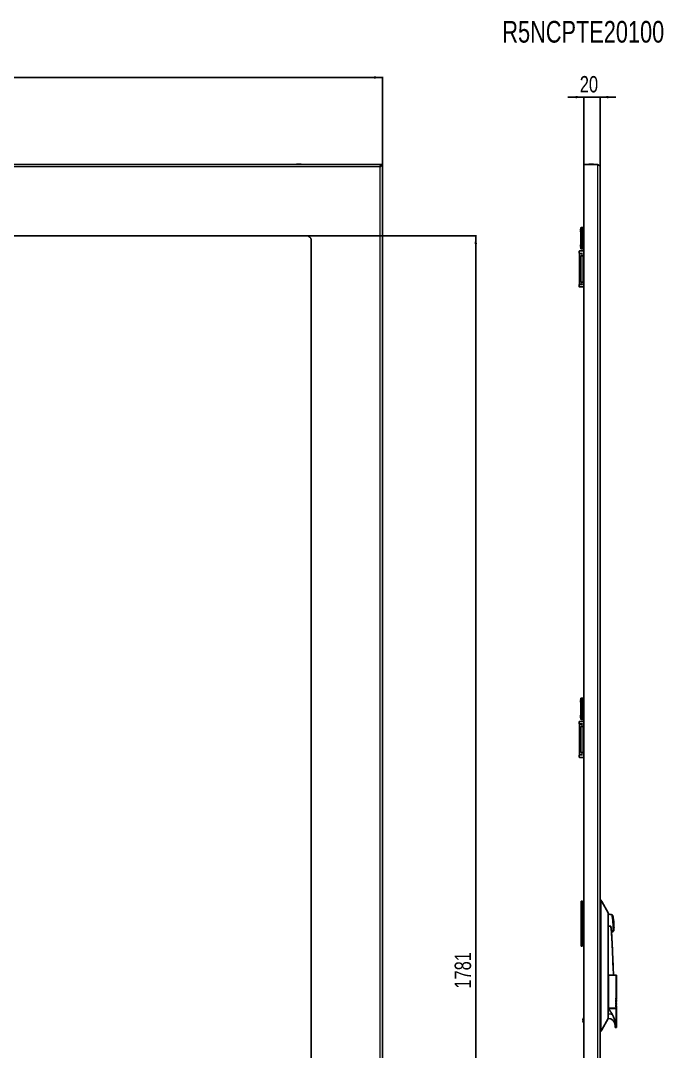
# Model space of a CAD drawing. Header units: millimetres. Extents: x -975 to 2049, y -1447 to 978.
# Drawn here: x -190 to 595, y -281 to 978 of the extents above; entities that cross this region are included whole.
import ezdxf

# ---------------------------------------------------------------- set-up
doc = ezdxf.new("R2010")
doc.units = ezdxf.units.MM
doc.layers.add('FORMAT', color=7, linetype='Continuous')
doc.styles.add('SLDTEXTSTYLE0', font='TXT', dxfattribs={"width": 0.75})
doc.dimstyles.new('SLDDIMSTYLE0', dxfattribs={"dimtxt": 20, "dimasz": 10, "dimexe": 0, "dimexo": 0.0625, "dimgap": 5, "dimtad": 2, "dimdec": 1, "dimrnd": 1e-09, "dimzin": 12, "dimdsep": 46, "dimtxsty": 'SLDTEXTSTYLE0', "dimsah": 1, "dimcen": 0.09, "dimadec": 0, "dimazin": 3, "dimtfac": 1, "dimtofl": 0, "dimtmove": 0, "dimatfit": 3, "dimfxl": 0, "dimfrac": 2, "dimtolj": 1, "dimtzin": 12, "dimarcsym": 0})
doc.dimstyles.new('SLDDIMSTYLE1', dxfattribs={"dimtxt": 20, "dimasz": 10, "dimexe": 0, "dimexo": 0.0625, "dimgap": 5, "dimtad": 2, "dimdec": 1, "dimrnd": 1e-09, "dimzin": 12, "dimdsep": 46, "dimtxsty": 'SLDTEXTSTYLE0', "dimsah": 1, "dimcen": 0.09, "dimadec": 0, "dimazin": 3, "dimtfac": 1, "dimtmove": 0, "dimatfit": 0, "dimfxl": 0, "dimfrac": 2, "dimtolj": 1, "dimtzin": 12, "dimarcsym": 0})

# ---------------------------------------------------------------- blocks, each defined once
blk = doc.blocks.new('_D')
at = {"layer": 'FORMAT'}
for p, q in [((-742.6, 802.3), (-742.6, 909.8)), ((-742.6, 908.8), (251.4, 908.8)), ((251.4, 802.3), (251.4, 909.8))]:
    blk.add_line(p, q, dxfattribs=at)
for points in [[(-742.6, 908.8), (-732.6, 907.3), (-732.6, 910.4)], [(251.4, 908.8), (241.4, 910.4), (241.4, 907.3)]]:
    blk.add_solid(points, dxfattribs=at)
at = {"layer": 'FORMAT', "insert": (-267.7, 934.6), "char_height": 20, "attachment_point": 1, "style": 'SLDTEXTSTYLE0'}
blk.add_mtext('994', dxfattribs=at)
blk = doc.blocks.new('_D_3')
at = {"layer": 'FORMAT'}
for p, q in [((159.5, 715.3), (366.4, 715.3)), ((365.4, -1065.7), (365.4, 715.3)), ((159.5, -1065.7), (366.4, -1065.7))]:
    blk.add_line(p, q, dxfattribs=at)
for points in [[(365.4, 715.3), (363.9, 705.3), (367, 705.3)], [(365.4, -1065.7), (367, -1055.7), (363.9, -1055.7)]]:
    blk.add_solid(points, dxfattribs=at)
at = {"layer": 'FORMAT', "insert": (339.7, -204.7), "char_height": 20, "attachment_point": 1, "rotation": 90, "style": 'SLDTEXTSTYLE0'}
blk.add_mtext('1781', dxfattribs=at)
blk = doc.blocks.new('_D_5')
at = {"layer": 'FORMAT'}
for p, q in [((497.3, 884.8), (478, 884.8)), ((497.3, 802.3), (497.3, 885.8)), ((497.3, 884.8), (517.3, 884.8)), ((517.3, 799.7), (517.3, 885.8)), ((517.3, 884.8), (536.5, 884.8))]:
    blk.add_line(p, q, dxfattribs=at)
for points in [[(497.3, 884.8), (487.3, 886.4), (487.3, 883.3)], [(517.3, 884.8), (527.3, 883.3), (527.3, 886.4)]]:
    blk.add_solid(points, dxfattribs=at)
at = {"layer": 'FORMAT', "insert": (492.5, 910.6), "char_height": 20, "attachment_point": 1, "style": 'SLDTEXTSTYLE0'}
blk.add_mtext('20', dxfattribs=at)

msp = doc.modelspace()

# ---------------------------------------------------------------- linework, layer by layer
at = {"color": 7, "linetype": 'Continuous', "lineweight": 25}
for p, q in [((249.14, 802.32), (-740.26, 802.32)), ((249.14, 802.32), (249.14, 800.59)), ((251.44, 802.32), (249.44, 802.32)), ((251.44, -1152.68), (251.44, 802.32)), ((497.27, -1152.68), (497.27, 802.32)), ((514.67, 802.32), (497.27, 802.32)), ((517.27, 799.72), (517.27, -99.18)), ((493.67, 724.82), (493.67, 699.82)), ((497.27, 725.32), (495.67, 725.32)), ((159.44, 715.32), (-650.56, 715.32)), ((164.44, -1060.68), (164.44, 710.32)), ((491.72, 696.32), (491.72, 694.32)), ((497.27, 696.82), (492.22, 696.82)), ((492.22, 693.82), (495.72, 693.82)), ((492.22, 693.82), (492.22, 693.52)), ((492.22, 656.12), (492.22, 693.52)), ((492.22, 693.52), (495.22, 693.52)), ((494.72, 693.82), (494.72, 693.52)), ((495.22, 693.52), (495.72, 693.52)), ((495.67, 699.32), (497.27, 699.32)), ((495.72, 693.52), (495.72, 693.82)), ((493.77, 690.82), (496.77, 690.82)), ((493.77, 658.82), (493.77, 690.82)), ((497.27, 690.82), (496.77, 690.82)), ((491.72, 655.32), (491.72, 653.32)), ((495.22, 656.12), (492.22, 656.12)), ((492.22, 656.12), (492.22, 655.82)), ((495.72, 655.82), (492.22, 655.82)), ((496.77, 658.82), (493.77, 658.82)), ((494.72, 656.12), (494.72, 655.82)), ((495.72, 656.12), (495.22, 656.12)), ((495.72, 655.82), (495.72, 656.12)), ((496.77, 658.82), (497.27, 658.82)), ((492.22, 652.82), (497.27, 652.82)), ((493.67, 149.82), (493.67, 124.82)), ((497.27, 150.32), (495.67, 150.32)), ((491.72, 121.32), (491.72, 119.32)), ((497.27, 121.82), (492.22, 121.82)), ((492.22, 118.82), (495.72, 118.82)), ((492.22, 118.82), (492.22, 118.52)), ((492.22, 81.12), (492.22, 118.52)), ((492.22, 118.52), (495.22, 118.52)), ((493.77, 115.82), (496.77, 115.82)), ((493.77, 83.82), (493.77, 115.82)), ((494.72, 118.82), (494.72, 118.52)), ((495.22, 118.52), (495.72, 118.52)), ((495.67, 124.32), (497.27, 124.32)), ((495.72, 118.52), (495.72, 118.82)), ((497.27, 115.82), (496.77, 115.82)), ((491.72, 80.32), (491.72, 78.32)), ((495.22, 81.12), (492.22, 81.12)), ((492.22, 81.12), (492.22, 80.82)), ((495.72, 80.82), (492.22, 80.82)), ((492.22, 77.82), (497.27, 77.82)), ((496.77, 83.82), (493.77, 83.82)), ((494.72, 81.12), (494.72, 80.82)), ((495.72, 81.12), (495.22, 81.12)), ((495.72, 80.82), (495.72, 81.12)), ((496.77, 83.82), (497.27, 83.82)), ((494.37, -97.68), (495.27, -97.68)), ((494.37, -99.68), (494.37, -97.68)), ((494.37, -150.68), (494.37, -99.68)), ((495.67, -98.08), (495.67, -99.68)), ((495.67, -98.48), (497.27, -98.48)), ((495.67, -99.68), (495.67, -150.68)), ((518.27, -96.18), (517.27, -96.18)), ((517.27, -99.18), (517.27, -101.68)), ((527.27, -112.18), (519.35, -98.1)), ((517.27, -101.68), (517.27, -251.68)), ((518.27, -101.68), (518.27, -251.68)), ((527.27, -112.18), (527.27, -117.65)), ((527.27, -117.65), (527.27, -125.18)), ((527.27, -125.18), (527.27, -228.18)), ((531.79, -144.85), (531.39, -135.66)), ((531.51, -138.88), (531.46, -138.51)), ((531.52, -138.88), (531.47, -138.51)), ((531.47, -138.51), (531.59, -141.66)), ((534.21, -133.24), (534.22, -133.06)), ((494.37, -152.68), (494.37, -150.68)), ((495.67, -150.68), (495.67, -152.28)), ((531.52, -139.17), (531.51, -138.88)), ((531.52, -138.88), (531.51, -138.88)), ((531.53, -139.17), (531.52, -138.88)), ((531.53, -139.17), (531.52, -139.17)), ((531.88, -146.94), (531.78, -144.85)), ((531.79, -144.86), (531.78, -144.86)), ((532.06, -150.85), (531.83, -147.06)), ((532.04, -150.45), (531.9, -147.36)), ((531.9, -148.75), (532.14, -152.74)), ((532.03, -150.45), (532.06, -150.85)), ((532.1, -152.11), (532.05, -150.85)), ((532.06, -150.85), (532.05, -150.85)), ((494.37, -152.68), (495.27, -152.68)), ((497.27, -151.88), (495.67, -151.88)), ((532.08, -152.74), (532.07, -152.74)), ((532.14, -152.74), (532.08, -152.74)), ((532.23, -154.96), (532.13, -152.74)), ((532.17, -154.96), (532.17, -154.95)), ((532.17, -154.96), (532.17, -154.96)), ((532.29, -156.22), (532.24, -154.96)), ((532.28, -156.23), (532.28, -156.22)), ((532.39, -158.68), (532.3, -156.55)), ((532.4, -158.68), (532.39, -158.68)), ((532.6, -163.23), (532.4, -158.66)), ((532.45, -160.7), (532.49, -161.68)), ((532.46, -160.7), (532.5, -161.68)), ((532.57, -163.23), (532.56, -163.23)), ((532.69, -165.6), (532.59, -163.23)), ((532.64, -165.6), (532.64, -165.6)), ((532.81, -168.07), (532.7, -165.6)), ((532.76, -167.31), (532.77, -167.31)), ((532.77, -167.31), (532.78, -167.31)), ((532.8, -167.83), (532.79, -167.68)), ((532.82, -168.23), (532.8, -167.95)), ((532.84, -169.53), (532.82, -169.53)), ((532.85, -169.53), (532.83, -169.53)), ((532.89, -170), (532.84, -168.75)), ((532.87, -170.32), (532.84, -169.53)), ((532.88, -170.32), (532.85, -169.53)), ((532.86, -170.32), (532.85, -170.32)), ((532.86, -170.32), (532.88, -170.32)), ((532.87, -169.5), (532.92, -170.6)), ((532.91, -170.31), (532.89, -170)), ((532.95, -171.21), (532.91, -170.42)), ((533, -172.44), (532.95, -171.21)), ((533.04, -173.25), (533.02, -172.97)), ((533.05, -173.5), (533.04, -173.36)), ((533.18, -176.57), (533.06, -173.89)), ((533.06, -173.97), (533.06, -173.97)), ((533.07, -173.97), (533.07, -173.97)), ((527.27, -188.18), (527.48, -188.18)), ((527.48, -188.18), (527.72, -188.18)), ((527.72, -188.18), (527.72, -228.68)), ((527.72, -188.18), (536.83, -188.18)), ((533.18, -178.03), (533.12, -176.59)), ((533.14, -176.57), (533.13, -176.57)), ((533.26, -178.68), (533.17, -176.57)), ((533.69, -188.18), (533.27, -178.68)), ((536.83, -188.18), (536.83, -216.18)), ((536.83, -188.18), (537.48, -188.18)), ((537.48, -193.18), (537.48, -188.18)), ((537.23, -193.18), (537.48, -193.18)), ((537.23, -193.18), (537.23, -202.94)), ((537.35, -195.13), (537.35, -200.99)), ((537.36, -195.13), (537.35, -195.13)), ((537.36, -200.99), (537.35, -200.99)), ((537.36, -195.13), (537.36, -200.99)), ((537.36, -195.13), (537.48, -195.13)), ((537.41, -200.99), (537.36, -200.99)), ((537.48, -196.11), (537.41, -196.11)), ((537.41, -196.11), (537.41, -200.99)), ((537.46, -198.06), (537.46, -200.99)), ((537.47, -198.06), (537.46, -198.06)), ((537.47, -200.99), (537.46, -200.99)), ((537.47, -195.13), (537.47, -193.18)), ((537.47, -198.06), (537.47, -196.11)), ((537.47, -198.06), (537.47, -200.99)), ((537.47, -198.06), (537.48, -198.06)), ((537.47, -202.94), (537.47, -200.99)), ((537.48, -200.99), (537.47, -200.99)), ((537.48, -196.11), (537.48, -195.13)), ((537.48, -200.99), (537.48, -198.06)), ((537.41, -202.94), (537.23, -202.94)), ((537.37, -206.74), (537.23, -206.74)), ((537.23, -206.74), (537.23, -209.71)), ((537.23, -209.71), (537.3, -209.71)), ((537.29, -207.24), (537.29, -208.04)), ((537.3, -207.24), (537.29, -207.24)), ((537.3, -208.04), (537.29, -208.04)), ((537.29, -208.53), (537.29, -209.71)), ((537.3, -208.53), (537.29, -208.53)), ((537.3, -207.24), (537.3, -208.04)), ((537.3, -207.24), (537.36, -207.24)), ((537.36, -208.04), (537.3, -208.04)), ((537.3, -208.53), (537.3, -209.71)), ((537.3, -208.53), (537.35, -208.53)), ((537.38, -209.71), (537.4, -209.71)), ((537.4, -208.27), (537.39, -208.27)), ((537.39, -209.71), (537.43, -209.71)), ((537.41, -202.94), (537.41, -205.87)), ((537.48, -205.87), (537.41, -205.87)), ((537.43, -207.58), (537.42, -207.58)), ((537.43, -208.92), (537.42, -208.92)), ((537.42, -209.28), (537.42, -209.29)), ((537.43, -209.28), (537.42, -209.28)), ((537.43, -209.29), (537.42, -209.29)), ((537.42, -209.62), (537.42, -209.71)), ((537.43, -209.62), (537.42, -209.62)), ((537.43, -209.28), (537.43, -209.29)), ((537.43, -209.62), (537.43, -209.71)), ((537.47, -206.74), (537.44, -209.71)), ((537.44, -209.71), (537.47, -209.71)), ((537.46, -202.94), (537.46, -203.92)), ((537.47, -202.94), (537.46, -202.94)), ((537.47, -203.92), (537.46, -203.92)), ((537.46, -208.61), (537.47, -207.34)), ((537.47, -208.61), (537.46, -208.61)), ((537.46, -209.71), (537.46, -209.1)), ((537.47, -209.1), (537.46, -209.1)), ((537.47, -202.94), (537.47, -203.92)), ((537.47, -202.94), (537.48, -202.94)), ((537.47, -205.87), (537.47, -203.92)), ((537.48, -203.92), (537.47, -203.92)), ((537.48, -206.74), (537.47, -206.74)), ((537.47, -208.61), (537.48, -207.34)), ((537.48, -207.34), (537.47, -207.34)), ((537.47, -209.1), (537.47, -208.28)), ((537.47, -208.61), (537.48, -208.61)), ((537.47, -209.1), (537.48, -209.1)), ((537.47, -209.71), (537.47, -209.1)), ((537.48, -203.92), (537.48, -202.94)), ((537.48, -206.74), (537.48, -205.87)), ((537.48, -207.37), (537.48, -206.74)), ((537.48, -207.34), (537.48, -208.61)), ((537.48, -216.18), (537.48, -209.1)), ((536.29, -216.28), (536.72, -216.28)), ((536.29, -217.68), (536.72, -217.68)), ((536.29, -219.08), (536.72, -219.08)), ((536.29, -220.48), (536.72, -220.48)), ((536.29, -221.88), (536.72, -221.88)), ((536.29, -223.28), (536.72, -223.28)), ((536.29, -224.68), (536.72, -224.68)), ((536.29, -226.08), (536.72, -226.08)), ((537.38, -216.28), (536.72, -216.28)), ((537.38, -217.68), (536.72, -217.68)), ((537.38, -219.08), (536.72, -219.08)), ((537.38, -220.48), (536.72, -220.48)), ((537.38, -221.88), (536.72, -221.88)), ((537.38, -223.28), (536.72, -223.28)), ((537.38, -224.68), (536.72, -224.68)), ((537.38, -226.08), (536.72, -226.08)), ((537.48, -217.58), (536.83, -217.58)), ((537.48, -218.98), (536.83, -218.98)), ((537.48, -220.38), (536.83, -220.38)), ((537.48, -221.78), (536.83, -221.78)), ((537.48, -223.18), (536.83, -223.18)), ((537.48, -224.58), (536.83, -224.58)), ((537.48, -225.98), (536.83, -225.98)), ((537.48, -217.58), (536.98, -216.28)), ((537.48, -218.98), (536.98, -217.68)), ((537.48, -220.38), (536.98, -219.08)), ((537.48, -221.78), (536.98, -220.48)), ((537.48, -223.18), (536.98, -221.88)), ((537.48, -224.58), (536.98, -223.28)), ((537.48, -225.98), (536.98, -224.68)), ((537.48, -227.38), (536.98, -226.08)), ((527.27, -228.18), (527.27, -229.18)), ((527.27, -228.68), (527.48, -228.68)), ((527.48, -229.18), (527.27, -229.18)), ((527.27, -235.71), (527.27, -241.18)), ((527.48, -228.68), (527.72, -228.68)), ((527.48, -229.18), (527.72, -229.18)), ((527.72, -228.68), (536.83, -228.68)), ((527.72, -229.18), (536.83, -229.18)), ((535.48, -229.18), (535.46, -228.68)), ((536.83, -227.38), (536.83, -228.68)), ((537.48, -227.38), (536.83, -227.38)), ((536.83, -228.68), (537.48, -228.68)), ((536.83, -249.18), (536.83, -229.18)), ((536.83, -229.18), (537.48, -229.18)), ((537.48, -228.68), (537.48, -227.38)), ((537.48, -252.18), (537.48, -229.18)), ((496.25, -242.9), (496.56, -242.98)), ((496.56, -244.08), (496.25, -244.16)), ((496.56, -241.53), (496.56, -241.61)), ((496.56, -242.98), (496.56, -244.08)), ((496.56, -245.45), (496.56, -245.53)), ((517.27, -251.68), (517.27, -254.18)), ((519.35, -255.27), (527.27, -241.18)), ((527.27, -241.18), (527.48, -241.18)), ((535.48, -249.18), (535.48, -246.09)), ((517.27, -254.18), (517.27, -1150.08)), ((518.27, -257.18), (517.27, -257.18)), ((537.2, -252.18), (535.48, -252.18)), ((537.48, -252.18), (537.2, -252.18))]:
    msp.add_line(p, q, dxfattribs=at)
at = {"color": 8, "linetype": 'Continuous', "lineweight": 18}
for p, q in [((248.84, 799.72), (-739.96, 799.72)), ((154.31, 802.44), (144.58, 802.44)), ((154.19, 802.57), (144.7, 802.57)), ((248.84, -1150.08), (248.84, 799.72)), ((511.13, 802.44), (501.41, 802.44)), ((511.02, 802.57), (501.52, 802.57)), ((514.67, -1152.68), (514.67, 802.32)), ((495.67, 699.82), (495.67, 724.82)), ((495.67, 724.82), (497.27, 724.82)), ((495.22, 693.52), (495.22, 693.82)), ((495.22, 690.82), (495.22, 693.52)), ((497.27, 699.82), (495.67, 699.82)), ((496.77, 658.82), (496.77, 690.82)), ((495.22, 656.12), (495.22, 658.82)), ((495.22, 655.82), (495.22, 656.12)), ((495.67, 149.82), (497.27, 149.82)), ((495.67, 124.82), (495.67, 149.82)), ((495.22, 118.52), (495.22, 118.82)), ((495.22, 115.82), (495.22, 118.52)), ((497.27, 124.82), (495.67, 124.82)), ((496.77, 83.82), (496.77, 115.82)), ((495.22, 81.12), (495.22, 83.82)), ((495.22, 80.82), (495.22, 81.12)), ((494.37, -99.68), (495.27, -99.68)), ((495.27, -99.68), (495.27, -97.68)), ((495.27, -150.68), (495.27, -99.68)), ((495.27, -99.68), (495.67, -99.68)), ((497.27, -99.48), (495.67, -99.48)), ((518.27, -101.68), (517.27, -101.68)), ((494.37, -150.68), (495.27, -150.68)), ((495.27, -152.68), (495.27, -150.68)), ((495.27, -150.68), (495.67, -150.68)), ((495.67, -150.88), (497.27, -150.88)), ((532.46, -160.7), (532.45, -160.7)), ((532.5, -161.68), (532.49, -161.68)), ((527.48, -188.18), (527.48, -228.68)), ((536.83, -216.18), (537.48, -216.18)), ((527.48, -235.71), (527.27, -235.71)), ((527.48, -241.18), (527.48, -235.71)), ((518.27, -251.68), (517.27, -251.68)), ((535.48, -249.18), (536.83, -249.18))]:
    msp.add_line(p, q, dxfattribs=at)
at = {"color": 7, "linetype": 'Continuous', "lineweight": 25, "flags": 128}
for points in [[(531.83, -147.06), (531.87, -148), (531.9, -148.75)], [(532.08, -152.74), (532.13, -153.98), (532.17, -154.96)], [(532.45, -161.37), (532.56, -163.74), (532.64, -165.6)], [(532.49, -161.68), (532.53, -162.55), (532.56, -163.23)], [(532.5, -161.68), (532.54, -162.55), (532.57, -163.23)], [(532.84, -170.18), (533.03, -174.58), (533.18, -178.03)], [(533.13, -176.57), (532.97, -173.07), (532.85, -170.32)], [(533.14, -176.57), (532.98, -173.07), (532.86, -170.32)], [(537.39, -209.01), (537.39, -209.19), (537.39, -209.33)], [(537.42, -209.28), (537.42, -209.08), (537.42, -208.92)], [(537.43, -209.28), (537.43, -209.08), (537.43, -208.92)]]:
    msp.add_lwpolyline(points, dxfattribs=at)
at = {"color": 7, "linetype": 'Continuous', "lineweight": 25}
for centre, radius, start, end in [((144.71, 802.44), 0.126, 96.02558, 180), ((170.35, 802.38), 25.77, 179.86102, 180.13898), ((149.45, 757.57), 45.25, 90.0016, 96.02558), ((149.44, 757.57), 45.25, 83.97442, 89.9984), ((154.18, 802.44), 0.126, 0, 83.97442), ((128.54, 802.38), 25.77, 359.86102, 0.13898), ((501.54, 802.44), 0.126, 96.02558, 180), ((527.18, 802.38), 25.77, 179.86102, 180.13898), ((506.27, 757.57), 45.25, 90.0016, 96.02558), ((506.27, 757.57), 45.25, 83.97442, 89.9984), ((511.01, 802.44), 0.126, 0, 83.97442), ((485.37, 802.38), 25.77, 359.86102, 0.13898), ((159.44, 710.32), 5, 0, 90), ((492.22, 696.32), 0.5, 90, 180), ((492.22, 694.32), 0.5, 180, 270), ((492.22, 655.32), 0.5, 90, 180), ((492.22, 653.32), 0.5, 180, 270), ((492.22, 121.32), 0.5, 90, 180), ((492.22, 119.32), 0.5, 180, 270), ((492.22, 80.32), 0.5, 90, 180), ((492.22, 78.32), 0.5, 180, 270), ((495.27, -98.08), 0.4, 0, 90), ((527.27, -125.18), 11.4, 66.37549, 90), ((527.27, -125.18), 11.4, 291.36213, 301.71629), ((495.27, -152.28), 0.4, 270, 0), ((537.38, -216.18), 0.1, 270, 0), ((537.38, -217.58), 0.1, 270, 0), ((537.38, -218.98), 0.1, 270, 0), ((537.38, -220.38), 0.1, 270, 0), ((537.38, -221.78), 0.1, 270, 0), ((537.38, -223.18), 0.1, 270, 0), ((537.38, -224.58), 0.1, 270, 0), ((537.38, -225.98), 0.1, 270, 0), ((501.66, -243.53), 5.45, 159.42245, 173.41237), ((501.66, -243.54), 5.45, 186.58763, 200.57755), ((501.52, -243.53), 5.35, 142.60007, 158.09132), ((501.52, -243.53), 5.35, 201.90868, 217.39993), ((527.48, -249.18), 8, 0, 90)]:
    msp.add_arc(centre, radius, start, end, dxfattribs=at)
at = {"color": 8, "linetype": 'Continuous', "lineweight": 18}
msp.add_arc((527.63, -247.78), 12.07, 66.28954, 90.71323, dxfattribs=at)
at = {"color": 7, "linetype": 'Continuous', "lineweight": 25}
for points, knots in [([(248.84, 799.72), (249, 800.15), (249.16, 800.58), (249.38, 801.45), (249.44, 801.88), (249.44, 802.32)], [0, 0, 0, 0, 0.5, 0.5, 1, 1, 1, 1]), ([(248.84, 799.72), (249.02, 799.83), (249.19, 799.94), (249.52, 800.15), (249.68, 800.26), (250, 800.48), (250.15, 800.59), (250.43, 800.8), (250.56, 800.91), (250.81, 801.13), (250.91, 801.24), (251.1, 801.45), (251.18, 801.56), (251.38, 801.89), (251.44, 802.1), (251.44, 802.32)], [0, 0, 0, 0, 0.125, 0.125, 0.25, 0.25, 0.375, 0.375, 0.5, 0.5, 0.625, 0.625, 0.75, 0.75, 1, 1, 1, 1]), ([(249.14, 802.32), (249.12, 802.32), (249.09, 802.25), (249.04, 801.99), (249.02, 801.8), (248.97, 801.32), (248.94, 801.03), (248.89, 800.4), (248.87, 800.06), (248.84, 799.72)], [0, 0, 0, 0, 0.25, 0.25, 0.5, 0.5, 0.75, 0.75, 1, 1, 1, 1]), ([(514.67, 802.32), (514.84, 802.21), (515.01, 802.1), (515.35, 801.89), (515.51, 801.78), (515.83, 801.56), (515.98, 801.45), (516.26, 801.24), (516.39, 801.13), (516.63, 800.91), (516.74, 800.8), (516.93, 800.59), (517.01, 800.48), (517.21, 800.15), (517.27, 799.94), (517.27, 799.72)], [0, 0, 0, 0, 0.125, 0.125, 0.25, 0.25, 0.375, 0.375, 0.5, 0.5, 0.625, 0.625, 0.75, 0.75, 1, 1, 1, 1]), ([(493.37, 722.82), (493.37, 722.88), (493.37, 722.96), (493.37, 723.05), (493.37, 723.14), (493.37, 723.27), (493.37, 723.3), (493.37, 723.32)], [0, 0, 0, 0, 0.1246927, 0.1871822, 0.2497734, 0.5000394, 1, 1, 1, 1]), ([(493.37, 722.61), (493.37, 722.61), (493.37, 722.62), (493.37, 722.63), (493.37, 722.64), (493.37, 722.66), (493.37, 722.7), (493.37, 722.74), (493.37, 722.79), (493.37, 722.81), (493.37, 722.82)], [0, 0, 0, 0, 0.1288253, 0.1801694, 0.2433966, 0.3698599, 0.4998642, 0.7496495, 0.8434763, 1, 1, 1, 1]), ([(493.37, 721.1), (493.37, 721.18), (493.37, 721.34), (493.37, 721.56), (493.37, 721.73), (493.37, 721.9), (493.37, 722.01), (493.37, 722.02), (493.37, 722.03)], [0, 0, 0, 0, 0.1250486, 0.2498861, 0.3708558, 0.4998199, 0.7496086, 1, 1, 1, 1]), ([(493.37, 720.26), (493.37, 720.27), (493.37, 720.28), (493.37, 720.36), (493.37, 720.46), (493.37, 720.59), (493.37, 720.8), (493.37, 720.98), (493.37, 721.1)], [0, 0, 0, 0, 0.25007, 0.3791813, 0.5004993, 0.6241696, 0.7508424, 1, 1, 1, 1]), ([(493.37, 704.38), (493.37, 704.37), (493.37, 704.36), (493.37, 704.27), (493.37, 704.18), (493.37, 704.05), (493.37, 703.84), (493.37, 703.66), (493.37, 703.53)], [0, 0, 0, 0, 0.2500695, 0.3795588, 0.5004992, 0.6245563, 0.7508428, 1, 1, 1, 1]), ([(493.37, 703.53), (493.37, 703.5), (493.37, 703.42), (493.37, 703.26), (493.37, 703.08), (493.37, 702.9), (493.37, 702.74), (493.37, 702.63), (493.37, 702.62), (493.37, 702.61)], [0, 0, 0, 0, 0.06263661, 0.12527825, 0.25007232, 0.37484052, 0.49999408, 0.74969583, 1, 1, 1, 1]), ([(493.37, 702.03), (493.37, 702.02), (493.37, 702.02), (493.37, 702.01), (493.37, 702), (493.37, 701.97), (493.37, 701.91), (493.37, 701.86), (493.37, 701.82)], [0, 0, 0, 0, 0.1310705, 0.1824367, 0.2437962, 0.3713877, 0.5004416, 1, 1, 1, 1]), ([(493.37, 701.82), (493.37, 701.79), (493.37, 701.74), (493.37, 701.65), (493.37, 701.59), (493.37, 701.5), (493.37, 701.37), (493.37, 701.34), (493.37, 701.32)], [0, 0, 0, 0, 0.0626863, 0.12517257, 0.18762788, 0.25018469, 0.50031356, 1, 1, 1, 1]), ([(493.37, 147.82), (493.37, 147.88), (493.37, 147.96), (493.37, 148.05), (493.37, 148.14), (493.37, 148.27), (493.37, 148.3), (493.37, 148.32)], [0, 0, 0, 0, 0.1246927, 0.1871822, 0.2497734, 0.5000394, 1, 1, 1, 1]), ([(493.37, 147.61), (493.37, 147.61), (493.37, 147.62), (493.37, 147.63), (493.37, 147.64), (493.37, 147.66), (493.37, 147.7), (493.37, 147.74), (493.37, 147.79), (493.37, 147.81), (493.37, 147.82)], [0, 0, 0, 0, 0.1288253, 0.1801694, 0.2433966, 0.3698599, 0.4998642, 0.7496495, 0.8434763, 1, 1, 1, 1]), ([(493.37, 146.1), (493.37, 146.18), (493.37, 146.34), (493.37, 146.56), (493.37, 146.73), (493.37, 146.9), (493.37, 147.01), (493.37, 147.02), (493.37, 147.03)], [0, 0, 0, 0, 0.1250486, 0.2498861, 0.3708558, 0.4998199, 0.7496086, 1, 1, 1, 1]), ([(493.37, 145.26), (493.37, 145.27), (493.37, 145.28), (493.37, 145.36), (493.37, 145.46), (493.37, 145.59), (493.37, 145.8), (493.37, 145.98), (493.37, 146.1)], [0, 0, 0, 0, 0.25007, 0.3791813, 0.5004993, 0.6241696, 0.7508424, 1, 1, 1, 1]), ([(493.37, 129.38), (493.37, 129.37), (493.37, 129.36), (493.37, 129.27), (493.37, 129.18), (493.37, 129.05), (493.37, 128.84), (493.37, 128.66), (493.37, 128.53)], [0, 0, 0, 0, 0.2500695, 0.3795588, 0.5004992, 0.6245563, 0.7508428, 1, 1, 1, 1]), ([(493.37, 128.53), (493.37, 128.5), (493.37, 128.42), (493.37, 128.26), (493.37, 128.08), (493.37, 127.9), (493.37, 127.74), (493.37, 127.63), (493.37, 127.62), (493.37, 127.61)], [0, 0, 0, 0, 0.0626366, 0.1252782, 0.2500723, 0.3748405, 0.4999941, 0.7496958, 1, 1, 1, 1]), ([(493.37, 127.03), (493.37, 127.02), (493.37, 127.02), (493.37, 127.01), (493.37, 127), (493.37, 126.97), (493.37, 126.91), (493.37, 126.86), (493.37, 126.82)], [0, 0, 0, 0, 0.1310705, 0.1824367, 0.2437962, 0.3713877, 0.5004416, 1, 1, 1, 1]), ([(493.37, 126.82), (493.37, 126.79), (493.37, 126.74), (493.37, 126.65), (493.37, 126.59), (493.37, 126.5), (493.37, 126.37), (493.37, 126.34), (493.37, 126.32)], [0, 0, 0, 0, 0.0626863, 0.1251726, 0.1876279, 0.2501847, 0.5003136, 1, 1, 1, 1]), ([(518.27, -96.18), (518.27, -96.24), (518.27, -96.36), (518.27, -97.31), (518.27, -98.71), (518.27, -100.25), (518.27, -101.28), (518.27, -101.68)], [0, 0, 0, 0, 0.2146939, 0.4293877, 0.6440816, 0.8587754, 1, 1, 1, 1]), ([(519.35, -98.1), (519.16, -97.8), (518.8, -97.22), (518.45, -96.51), (518.28, -96.18)], [0, 0, 0, 0, 0.5253232, 1, 1, 1, 1]), ([(532.9, -115.94), (532.88, -115.88), (532.82, -115.7), (532.64, -115.4), (532.33, -115.02), (532.02, -114.85), (531.85, -114.76)], [0, 0, 0, 0, 0.1241525, 0.3416426, 0.6499736, 1, 1, 1, 1]), ([(532.98, -116.28), (532.97, -116.26), (532.96, -116.17), (533.05, -116.67), (533.25, -117.86), (533.59, -120.09), (533.9, -122.84), (534.14, -125.79), (534.25, -128.57), (534.27, -130.89), (534.24, -132.52), (534.21, -133.18), (534.21, -133.23), (534.21, -133.24)], [0, 0, 0, 0, 0.0304029, 0.0987685, 0.2060227, 0.3169243, 0.4297958, 0.5422701, 0.6521441, 0.7582201, 0.8609093, 0.9621672, 1, 1, 1, 1]), ([(531.37, -135.66), (531.37, -135.67), (531.38, -135.69), (531.13, -134.33), (530.81, -132.14), (530.52, -130.07), (530.45, -128.84), (530.21, -128.47), (530.14, -128.42), (530.08, -128.4), (529.95, -128.41), (529.51, -128.48), (528.58, -128.51), (527.77, -128.3), (527.29, -128.18)], [0, 0, 0, 0, 0.14208841, 0.36746336, 0.59156064, 0.73942606, 0.81330964, 0.82019129, 0.82561243, 0.82930256, 0.83304224, 0.84875727, 0.91187682, 1, 1, 1, 1]), ([(533.27, -134.85), (533.35, -134.81), (533.57, -134.68), (533.82, -134.38), (534.03, -134.05), (534.13, -133.77), (534.17, -133.6), (534.18, -133.54)], [0, 0, 0, 0, 0.17470151, 0.45834159, 0.69638119, 0.88850071, 1, 1, 1, 1]), ([(531.62, -141.6), (531.6, -141.17), (531.56, -140.29), (531.54, -139.55), (531.53, -139.17)], [0, 0, 0, 0, 0.5009634, 1, 1, 1, 1]), ([(531.59, -141.66), (531.62, -142.25), (531.67, -143.43), (531.76, -145.14), (531.84, -146.45), (531.89, -147.11), (531.9, -147.33), (531.9, -147.36), (531.9, -147.37)], [0, 0, 0, 0, 0.2502823, 0.4993933, 0.7487907, 0.8746994, 0.9372862, 1, 1, 1, 1]), ([(531.79, -144.86), (531.79, -144.85), (531.79, -144.81), (531.78, -144.56), (531.75, -144.2), (531.72, -143.61), (531.67, -142.73), (531.63, -141.98), (531.62, -141.6)], [0, 0, 0, 0, 0.1244159, 0.2483566, 0.3739824, 0.5001693, 0.7493996, 1, 1, 1, 1]), ([(532.29, -156.25), (532.29, -156.21), (532.29, -156.13), (532.29, -156.46), (532.3, -157.06), (532.32, -157.57), (532.32, -157.83)], [0, 0, 0, 0, 0.248736, 0.498686, 0.7481067, 1, 1, 1, 1]), ([(532.32, -157.83), (532.33, -158.11), (532.35, -158.66), (532.39, -159.86), (532.43, -160.76), (532.45, -161.37)], [0, 0, 0, 0, 0.249362, 0.4996719, 1, 1, 1, 1]), ([(532.39, -158.68), (532.39, -158.69), (532.39, -158.7), (532.39, -158.88), (532.39, -159.13), (532.4, -159.48), (532.42, -160.01), (532.44, -160.43), (532.45, -160.7)], [0, 0, 0, 0, 0.2494324, 0.37514, 0.4993561, 0.6234585, 0.749245, 1, 1, 1, 1]), ([(532.4, -158.68), (532.4, -158.69), (532.4, -158.7), (532.4, -158.88), (532.4, -159.13), (532.41, -159.48), (532.43, -160.01), (532.45, -160.43), (532.46, -160.7)], [0, 0, 0, 0, 0.2494324, 0.37514, 0.4993561, 0.6234585, 0.749245, 1, 1, 1, 1]), ([(532.79, -167.68), (532.79, -167.75), (532.8, -167.87), (532.81, -168.28), (532.83, -168.91), (532.86, -169.74), (532.89, -170.32), (532.9, -170.6)], [0, 0, 0, 0, 0.1246003, 0.2489765, 0.5004054, 0.7493329, 1, 1, 1, 1]), ([(532.91, -170.6), (532.89, -170.08), (532.86, -169.31), (532.82, -168.34), (532.81, -168), (532.8, -167.83)], [0, 0, 0, 0, 0.4989654, 0.74992197, 1, 1, 1, 1]), ([(532.92, -170.6), (532.9, -170.18), (532.87, -169.55), (532.84, -168.75), (532.82, -168.4), (532.82, -168.23)], [0, 0, 0, 0, 0.5014603, 0.750257, 1, 1, 1, 1]), ([(532.83, -169.53), (532.83, -169.54), (532.83, -169.56), (532.83, -169.71), (532.83, -169.89), (532.83, -170.06), (532.84, -170.14), (532.84, -170.18)], [0, 0, 0, 0, 0.2494454, 0.4989987, 0.7485105, 0.8738593, 1, 1, 1, 1]), ([(532.9, -170.6), (532.91, -170.88), (532.94, -171.44), (532.98, -172.26), (533.01, -172.89), (533.04, -173.3), (533.04, -173.43), (533.05, -173.5)], [0, 0, 0, 0, 0.24873067, 0.49737733, 0.75052803, 0.87523315, 1, 1, 1, 1]), ([(533.04, -173.36), (533.03, -173.19), (533.02, -172.85), (532.97, -171.89), (532.93, -171.12), (532.91, -170.6)], [0, 0, 0, 0, 0.2495753, 0.5008418, 1, 1, 1, 1]), ([(532.92, -170.6), (532.94, -170.98), (532.96, -171.46), (532.98, -171.88), (532.98, -171.96)], [0, 0, 0, 0, 0.8027863, 1, 1, 1, 1]), ([(533.02, -172.97), (533.02, -172.8), (533, -172.45), (532.97, -171.65), (532.94, -171.02), (532.92, -170.6)], [0, 0, 0, 0, 0.2508953, 0.500775, 1, 1, 1, 1]), ([(533.05, -173.54), (533.05, -173.6), (533.06, -173.79), (533.06, -173.9), (533.07, -173.97)], [0, 0, 0, 0, 0.33497063, 1, 1, 1, 1]), ([(533.18, -178.03), (533.18, -178.07), (533.19, -178.16), (533.2, -178.32), (533.21, -178.5), (533.22, -178.65), (533.23, -178.67), (533.23, -178.68)], [0, 0, 0, 0, 0.1253881, 0.2505914, 0.5001924, 0.7498055, 1, 1, 1, 1]), ([(537.35, -208.53), (537.36, -208.54), (537.37, -208.54), (537.38, -208.6), (537.38, -208.67), (537.39, -208.77), (537.39, -208.89), (537.39, -208.98), (537.39, -209.01)], [0, 0, 0, 0, 0.3623072, 0.4997618, 0.6038945, 0.7077513, 0.8881589, 1, 1, 1, 1]), ([(537.42, -207.58), (537.42, -207.5), (537.42, -207.35), (537.42, -207.13), (537.41, -206.97), (537.39, -206.76), (537.37, -206.75), (537.36, -206.74)], [0, 0, 0, 0, 0.125885, 0.2500023, 0.3752557, 0.5012371, 1, 1, 1, 1]), ([(537.36, -207.24), (537.37, -207.24), (537.38, -207.25), (537.39, -207.35), (537.39, -207.44), (537.39, -207.54), (537.39, -207.61), (537.39, -207.64)], [0, 0, 0, 0, 0.4647786, 0.6394977, 0.7667833, 0.8944855, 1, 1, 1, 1]), ([(537.39, -207.64), (537.39, -207.68), (537.39, -207.76), (537.39, -207.86), (537.39, -207.94), (537.38, -208.03), (537.37, -208.03), (537.36, -208.04)], [0, 0, 0, 0, 0.1448477, 0.2595538, 0.3741459, 0.5488424, 1, 1, 1, 1]), ([(537.43, -207.58), (537.43, -207.49), (537.43, -207.32), (537.42, -207.11), (537.42, -206.94), (537.4, -206.76), (537.38, -206.75), (537.37, -206.74)], [0, 0, 0, 0, 0.1491412, 0.264134, 0.3788516, 0.5602325, 1, 1, 1, 1]), ([(537.39, -208.27), (537.4, -208.25), (537.41, -208.21), (537.41, -208.08), (537.42, -207.95), (537.42, -207.79), (537.42, -207.66), (537.42, -207.58)], [0, 0, 0, 0, 0.2497832, 0.499064, 0.6242352, 0.7496528, 1, 1, 1, 1]), ([(537.42, -208.92), (537.42, -208.84), (537.41, -208.73), (537.41, -208.58), (537.41, -208.48), (537.41, -208.41), (537.4, -208.33), (537.4, -208.29), (537.39, -208.27)], [0, 0, 0, 0, 0.2503671, 0.3757454, 0.500635, 0.6256328, 0.7501265, 1, 1, 1, 1]), ([(537.39, -209.33), (537.39, -209.37), (537.39, -209.44), (537.39, -209.56), (537.39, -209.65), (537.39, -209.7), (537.39, -209.71)], [0, 0, 0, 0, 0.25613945, 0.51269783, 0.91902215, 1, 1, 1, 1]), ([(537.4, -208.27), (537.41, -208.24), (537.42, -208.19), (537.42, -208.02), (537.43, -207.83), (537.43, -207.67), (537.43, -207.59), (537.43, -207.58)], [0, 0, 0, 0, 0.3314728, 0.5464809, 0.7625261, 0.960277, 1, 1, 1, 1]), ([(537.43, -208.92), (537.43, -208.82), (537.42, -208.66), (537.42, -208.46), (537.41, -208.34), (537.41, -208.3), (537.4, -208.27)], [0, 0, 0, 0, 0.3364219, 0.5234602, 0.710673, 1, 1, 1, 1]), ([(537.42, -209.62), (537.42, -209.61), (537.42, -209.6), (537.42, -209.56), (537.42, -209.46), (537.42, -209.36), (537.42, -209.29)], [0, 0, 0, 0, 0.1253633, 0.25003164, 0.49967516, 1, 1, 1, 1]), ([(537.43, -209.62), (537.43, -209.61), (537.43, -209.58), (537.43, -209.5), (537.43, -209.4), (537.43, -209.33), (537.43, -209.29)], [0, 0, 0, 0, 0.2026304, 0.4204058, 0.7280078, 1, 1, 1, 1]), ([(536.82, -217.58), (536.73, -217.36), (536.6, -217.04), (536.42, -216.61), (536.33, -216.39), (536.29, -216.28)], [0, 0, 0, 0, 0.4999933, 0.7499958, 1, 1, 1, 1]), ([(536.82, -218.98), (536.73, -218.76), (536.6, -218.44), (536.42, -218.01), (536.33, -217.79), (536.29, -217.68)], [0, 0, 0, 0, 0.4999933, 0.7499958, 1, 1, 1, 1]), ([(536.82, -220.38), (536.73, -220.16), (536.6, -219.84), (536.42, -219.41), (536.33, -219.19), (536.29, -219.08)], [0, 0, 0, 0, 0.4999933, 0.7499958, 1, 1, 1, 1]), ([(536.82, -221.78), (536.73, -221.56), (536.6, -221.24), (536.42, -220.81), (536.33, -220.59), (536.29, -220.48)], [0, 0, 0, 0, 0.4999933, 0.7499958, 1, 1, 1, 1]), ([(536.82, -223.18), (536.73, -222.96), (536.6, -222.64), (536.42, -222.21), (536.33, -221.99), (536.29, -221.88)], [0, 0, 0, 0, 0.49999327, 0.74999583, 1, 1, 1, 1]), ([(536.82, -224.58), (536.73, -224.36), (536.6, -224.04), (536.42, -223.61), (536.33, -223.39), (536.29, -223.28)], [0, 0, 0, 0, 0.4999933, 0.7499958, 1, 1, 1, 1]), ([(536.82, -225.98), (536.73, -225.76), (536.6, -225.44), (536.42, -225.01), (536.33, -224.79), (536.29, -224.68)], [0, 0, 0, 0, 0.4999933, 0.7499958, 1, 1, 1, 1]), ([(536.82, -227.38), (536.73, -227.16), (536.6, -226.84), (536.42, -226.41), (536.33, -226.19), (536.29, -226.08)], [0, 0, 0, 0, 0.4999933, 0.7499958, 1, 1, 1, 1]), ([(536.72, -216.28), (536.73, -216.28), (536.76, -216.28), (536.8, -216.25), (536.82, -216.22), (536.82, -216.2), (536.83, -216.18), (536.83, -216.18)], [0, 0, 0, 0, 0.2956914, 0.5686867, 0.7598531, 0.9519121, 1, 1, 1, 1]), ([(536.72, -217.68), (536.73, -217.68), (536.76, -217.68), (536.8, -217.65), (536.82, -217.62), (536.82, -217.6), (536.83, -217.58), (536.83, -217.58)], [0, 0, 0, 0, 0.2956914, 0.5686867, 0.7598531, 0.9519121, 1, 1, 1, 1]), ([(536.72, -219.08), (536.73, -219.08), (536.76, -219.08), (536.8, -219.05), (536.82, -219.02), (536.82, -219), (536.83, -218.98), (536.83, -218.98)], [0, 0, 0, 0, 0.29569138, 0.56868667, 0.75985305, 0.95191208, 1, 1, 1, 1]), ([(536.72, -220.48), (536.73, -220.48), (536.76, -220.48), (536.8, -220.45), (536.82, -220.42), (536.82, -220.4), (536.83, -220.38), (536.83, -220.38)], [0, 0, 0, 0, 0.29569138, 0.56868667, 0.75985305, 0.95191208, 1, 1, 1, 1]), ([(536.72, -221.88), (536.73, -221.88), (536.76, -221.88), (536.8, -221.85), (536.82, -221.82), (536.82, -221.8), (536.83, -221.78), (536.83, -221.78)], [0, 0, 0, 0, 0.2956914, 0.5686867, 0.7598531, 0.9519121, 1, 1, 1, 1]), ([(536.72, -223.28), (536.73, -223.28), (536.76, -223.28), (536.8, -223.25), (536.82, -223.22), (536.82, -223.2), (536.83, -223.18), (536.83, -223.18)], [0, 0, 0, 0, 0.2956914, 0.5686867, 0.7598531, 0.9519121, 1, 1, 1, 1]), ([(536.72, -224.68), (536.73, -224.68), (536.76, -224.68), (536.8, -224.65), (536.82, -224.62), (536.82, -224.6), (536.83, -224.58), (536.83, -224.58)], [0, 0, 0, 0, 0.2956914, 0.5686867, 0.7598531, 0.9519121, 1, 1, 1, 1]), ([(536.72, -226.08), (536.73, -226.08), (536.76, -226.08), (536.8, -226.05), (536.82, -226.02), (536.82, -226), (536.83, -225.98), (536.83, -225.98)], [0, 0, 0, 0, 0.2956914, 0.5686867, 0.7598531, 0.9519121, 1, 1, 1, 1]), ([(527.27, -229.18), (527.27, -230.31), (527.27, -232.65), (527.27, -234.67), (527.27, -235.71)], [0, 0, 0, 0, 0.4843885, 1, 1, 1, 1]), ([(527.72, -229.18), (528.54, -230.43), (530.19, -232.92), (531.72, -235.46), (532.48, -236.73)], [0, 0, 0, 0, 0.499713, 1, 1, 1, 1]), ([(532.48, -236.73), (533.09, -237.9), (534.33, -240.27), (535.34, -243.47), (535.45, -245.47), (535.48, -246.09)], [0, 0, 0, 0, 0.4010146, 0.8123709, 1, 1, 1, 1]), ([(518.27, -251.68), (518.27, -252.3), (518.27, -253.54), (518.27, -255.18), (518.27, -256.43), (518.27, -257.09), (518.27, -257.15), (518.27, -257.18)], [0, 0, 0, 0, 0.2146898, 0.4293796, 0.6440728, 0.8587666, 1, 1, 1, 1]), ([(535.48, -252.18), (535.48, -252.14), (535.48, -252.07), (535.48, -251.46), (535.48, -250.59), (535.48, -249.77), (535.48, -249.31), (535.48, -249.18)], [0, 0, 0, 0, 0.2441944, 0.4889806, 0.7166564, 0.9231563, 1, 1, 1, 1]), ([(536.83, -249.18), (536.83, -249.48), (536.84, -250.07), (536.9, -250.87), (536.98, -251.53), (537.08, -252.03), (537.16, -252.18), (537.2, -252.18), (537.2, -252.18)], [0, 0, 0, 0, 0.1698955, 0.3393802, 0.5190387, 0.7268484, 0.9704723, 1, 1, 1, 1]), ([(518.28, -257.18), (518.45, -256.85), (518.8, -256.15), (519.16, -255.57), (519.35, -255.27)], [0, 0, 0, 0, 0.4745904, 1, 1, 1, 1])]:
    msp.add_open_spline(points, degree=3, knots=knots, dxfattribs=at)
for points in [[(493.67, 724.82), (493.68, 724.88), (493.69, 725.02), (493.81, 725.18), (493.98, 725.3), (494.11, 725.31), (494.17, 725.32)], [(495.67, 725.32), (495.48, 725.32), (495.08, 725.32), (494.59, 725.32), (494.24, 725.32), (494.19, 725.32), (494.17, 725.32)], [(494.17, 699.32), (494.11, 699.33), (493.98, 699.34), (493.81, 699.46), (493.69, 699.62), (493.68, 699.75), (493.67, 699.82)], [(494.17, 699.32), (494.19, 699.32), (494.24, 699.32), (494.59, 699.32), (495.08, 699.32), (495.48, 699.32), (495.67, 699.32)], [(493.67, 149.82), (493.68, 149.88), (493.69, 150.02), (493.81, 150.18), (493.98, 150.3), (494.11, 150.31), (494.17, 150.32)], [(495.67, 150.32), (495.48, 150.32), (495.08, 150.32), (494.59, 150.32), (494.24, 150.32), (494.19, 150.32), (494.17, 150.32)], [(494.17, 124.32), (494.11, 124.33), (493.98, 124.34), (493.81, 124.46), (493.69, 124.62), (493.68, 124.75), (493.67, 124.82)], [(494.17, 124.32), (494.19, 124.32), (494.24, 124.32), (494.59, 124.32), (495.08, 124.32), (495.48, 124.32), (495.67, 124.32)]]:
    msp.add_open_spline(points, degree=3, dxfattribs=at)
at = {"color": 8, "linetype": 'Continuous', "lineweight": 18}
for points in [[(495.67, 724.82), (495.41, 724.82), (494.89, 724.82), (494.23, 724.82), (493.76, 724.82), (493.7, 724.82), (493.67, 724.82)], [(495.67, 725.32), (495.67, 725.31), (495.67, 725.3), (495.67, 725.18), (495.67, 725.02), (495.67, 724.88), (495.67, 724.82)], [(493.67, 699.82), (493.7, 699.82), (493.76, 699.82), (494.23, 699.82), (494.89, 699.82), (495.41, 699.82), (495.67, 699.82)], [(495.67, 699.82), (495.67, 699.75), (495.67, 699.62), (495.67, 699.46), (495.67, 699.34), (495.67, 699.33), (495.67, 699.32)], [(495.67, 149.82), (495.41, 149.82), (494.89, 149.82), (494.23, 149.82), (493.76, 149.82), (493.7, 149.82), (493.67, 149.82)], [(495.67, 150.32), (495.67, 150.31), (495.67, 150.3), (495.67, 150.18), (495.67, 150.02), (495.67, 149.88), (495.67, 149.82)], [(493.67, 124.82), (493.7, 124.82), (493.76, 124.82), (494.23, 124.82), (494.89, 124.82), (495.41, 124.82), (495.67, 124.82)], [(495.67, 124.82), (495.67, 124.75), (495.67, 124.62), (495.67, 124.46), (495.67, 124.34), (495.67, 124.33), (495.67, 124.32)]]:
    msp.add_open_spline(points, degree=3, dxfattribs=at)
for points, knots in [([(533.27, -134.88), (533.27, -134.86), (533.27, -134.81), (533.29, -134.03), (533.33, -132.11), (533.31, -129.37), (533.17, -126.07), (532.9, -122.57), (532.52, -119.31), (532.13, -116.68), (531.89, -115.28), (531.78, -114.68), (531.8, -114.79), (531.8, -114.83)], [0, 0, 0, 0, 0.0382874, 0.1405502, 0.2435704, 0.3491252, 0.4577705, 0.5687665, 0.6805223, 0.7911508, 0.8990494, 0.9681599, 1, 1, 1, 1]), ([(527.48, -235.71), (527.48, -235.71), (527.48, -235.62), (527.48, -235.03), (527.48, -233.88), (527.48, -232.18), (527.48, -230.59), (527.48, -229.58), (527.48, -229.18)], [0, 0, 0, 0, 0.0000085, 0.0461342, 0.3061289, 0.5665281, 0.8267007, 1, 1, 1, 1])]:
    msp.add_open_spline(points, degree=3, knots=knots, dxfattribs=at)

# ---------------------------------------------------------------- texts
at = {"layer": 'FORMAT', "insert": (397.93, 977.95), "char_height": 26.4583, "attachment_point": 1, "style": 'SLDTEXTSTYLE0'}
msp.add_mtext('R5NCPTE20100', dxfattribs=at)

# ---------------------------------------------------------------- dimensions: what is measured, and where the dimension line sits
at = {"layer": 'FORMAT'}
for base, p1, p2, dimstyle, picture, middle in [((251.44, 908.82), (-742.56, 802.32), (251.44, 802.32), 'SLDDIMSTYLE0', '_D', (-245.56, 908.82)), ((517.27, 884.82), (497.27, 802.32), (517.27, 799.72), 'SLDDIMSTYLE1', '_D_5', (507.27, 884.82))]:
    dim = msp.add_linear_dim(base=base, p1=p1, p2=p2, dimstyle=dimstyle, dxfattribs=at)
    dim.commit()
    dim.dimension.update_dxf_attribs({"geometry": picture, "text_midpoint": middle, "dimtype": 160})
dim = msp.add_linear_dim(base=(365.45, 715.32), p1=(159.44, -1065.68), p2=(159.44, 715.32), angle=90, dimstyle='SLDDIMSTYLE0', dxfattribs=at)
dim.commit()
dim.dimension.update_dxf_attribs({"geometry": '_D_3', "text_midpoint": (365.45, -175.18), "dimtype": 160})

doc.saveas('drawing.dxf')
